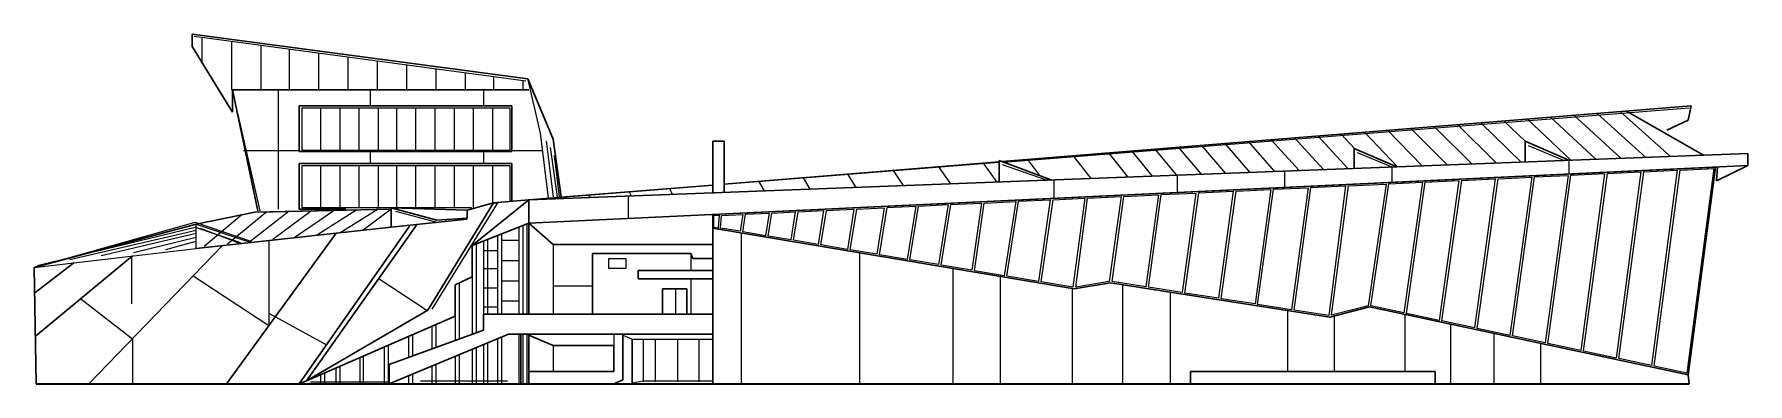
# Model space of a CAD drawing. Extents: x 77 to 1771, y 121 to 467.
import ezdxf

# ---------------------------------------------------------------- set-up
doc = ezdxf.new("R2010")
doc.units = 0
for name, color, linetype, lineweight in [('01_GROUND_CUT', 7, 'Continuous', 35), ('02_MAIN_STRUCTURE', 7, 'Continuous', 30), ('03_SECONDARY_ARCH', 8, 'Continuous', 20), ('04_FACADE_LOUVERS', 9, 'Continuous', 13), ('05_SHADING_HATCH', 9, 'Continuous', 13)]:
    doc.layers.add(name, color=color, linetype=linetype, lineweight=lineweight)

msp = doc.modelspace()

# ---------------------------------------------------------------- linework, layer by layer
at = {"layer": '01_GROUND_CUT'}
msp.add_line((79, 121), (1713, 121), dxfattribs=at)
at = {"layer": '02_MAIN_STRUCTURE'}
for p, q in [((233, 467), (565, 423)), ((233, 467), (233, 455)), ((233, 455), (273, 390)), ((273, 390), (273, 412)), ((273, 412), (566, 412)), ((273, 412), (298, 292.1)), ((565, 423), (590, 363)), ((339, 396), (549, 396)), ((339, 351), (339, 396)), ((549, 396), (549, 351)), ((1034, 340.9), (1715, 396)), ((1651, 391), (1727.4, 347.3)), ((1715, 396), (1712, 382)), ((1712, 382), (1691, 372)), ((590, 363), (598, 306)), ((748, 361), (759, 361)), ((748, 310), (748, 361)), ((759, 361), (759, 310.4)), ((1551, 361), (1594.1, 342.2)), ((1551, 340.6), (1551, 361)), ((549, 351), (339, 351)), ((339, 339), (549, 339)), ((339, 294), (339, 339)), ((549, 339), (549, 301.5)), ((566, 303), (1771, 349)), ((759, 318.6), (1031, 340.6)), ((1031, 342), (1083, 322.7)), ((1031, 320.8), (1031, 342)), ((1382, 354), (1424, 335.8)), ((1382, 334.2), (1382, 354)), ((1771, 349), (1771, 337)), ((1771, 337), (566, 280)), ((748, 288.6), (1739, 335.5)), ((1739, 335.5), (1712, 130)), ((1740, 322), (1771, 337)), ((1741, 335.6), (1740, 322)), ((566, 303), (748, 317.7)), ((749.4, 310), (748, 310)), ((237, 279), (295, 291)), ((295, 291), (430, 294)), ((385, 294), (339, 294)), ((430, 295), (475, 283)), ((505, 293), (430, 295)), ((430, 295), (430, 276)), ((531, 300), (466, 194)), ((505, 293), (531, 300)), ((505, 285), (505, 293)), ((566, 303), (510, 258)), ((531, 300), (566, 303)), ((566, 280), (566, 303)), ((748, 275), (748, 288.6)), ((77, 236), (237, 279)), ((237, 255), (430, 276)), ((339, 121), (448, 277)), ((346, 124), (455, 278)), ((430, 276), (505, 284)), ((475, 283), (505, 285)), ((510, 258), (566, 280)), ((566, 280), (590, 259)), ((566, 279), (566, 190)), ((1105, 215), (748, 275)), ((748, 275), (748, 121)), ((131, 121), (263, 257.8)), ((267, 121), (375.5, 270)), ((510, 227), (510, 258)), ((590, 259), (748, 259)), ((77.5, 211), (116, 240.6)), ((78.2, 168), (174, 247.5)), ((629, 190), (629, 250)), ((629, 250), (726, 250)), ((726, 250), (728, 245)), ((728, 245), (748, 245)), ((77, 236), (79, 121)), ((493, 219), (510, 227)), ((748, 233), (674, 233)), ((674, 233), (674, 225)), ((674, 225), (748, 225)), ((1141, 221), (1105, 215)), ((1358, 187), (1141, 221)), ((493, 188), (493, 219)), ((698, 191), (698, 215)), ((698, 215), (722, 215)), ((722, 215), (722, 191)), ((466, 194), (346, 124)), ((346, 124), (493, 188)), ((521, 174), (521, 190)), ((521, 190), (748, 190)), ((748, 190), (748, 170)), ((1397, 197), (1358, 187)), ((1712, 130), (1397, 197)), ((428, 140), (521, 174)), ((546, 170), (428, 121)), ((748, 170), (546, 170)), ((558, 169), (558, 121)), ((566, 169), (590, 159)), ((566, 169), (566, 121)), ((590, 159), (650, 159)), ((650, 159), (650, 133)), ((659, 125), (659, 169)), ((668, 165), (668, 122)), ((428, 121), (428, 140)), ((346, 124), (339, 121)), ((558, 121), (650, 121)), ((650, 133), (566, 133)), ((650, 121), (659, 125)), ((1220, 121), (1220, 133)), ((1220, 133), (1462, 133)), ((1462, 133), (1462, 121)), ((1712, 130), (1713, 121))]:
    msp.add_line(p, q, dxfattribs=at)
at = {"layer": '03_SECONDARY_ARCH'}
for p, q in [((235, 465), (563, 421)), ((243, 438), (243, 464)), ((565, 422), (577, 369)), ((342, 394), (547, 394)), ((342, 352), (342, 394)), ((547, 394), (547, 352)), ((1035.1, 340.5), (1713, 394)), ((278, 389), (300, 292.1)), ((577, 369), (585, 305)), ((583, 361), (590, 306)), ((1554, 357), (1589.5, 342.1)), ((547, 352), (342, 352)), ((587, 355), (594, 306)), ((591, 347), (596, 306)), ((759, 318.7), (1031, 340.2)), ((1385, 350), (1419.3, 335.6)), ((342, 337), (547, 337)), ((342, 295), (342, 337)), ((547, 337), (547, 301.4)), ((1034, 338), (1078.4, 322.6)), ((1452.2, 320.6), (1485.4, 322.1)), ((1485.4, 322.1), (1465.9, 183.7)), ((1468.5, 183.2), (1488.2, 322.3)), ((1488.2, 322.3), (1521.4, 323.8)), ((1521.4, 323.8), (1500.9, 176.3)), ((1503.5, 175.7), (1524.2, 324)), ((1524.2, 324), (1557.4, 325.5)), ((1557.4, 325.5), (1535.9, 168.8)), ((1538.5, 168.3), (1560.2, 325.7)), ((1560.2, 325.7), (1593.4, 327.2)), ((1593.4, 327.2), (1570.9, 161.4)), ((1573.5, 160.8), (1596.2, 327.4)), ((1596.2, 327.4), (1629.4, 329)), ((1629.4, 329), (1605.9, 154)), ((1608.5, 153.4), (1632.2, 329.1)), ((1632.2, 329.1), (1665.4, 330.7)), ((1665.4, 330.7), (1640.9, 146.5)), ((1643.5, 145.9), (1668.2, 330.8)), ((1668.2, 330.8), (1701.4, 332.4)), ((1701.4, 332.4), (1675.9, 139.1)), ((1678.5, 138.5), (1704.2, 332.5)), ((1704.2, 332.5), (1737.5, 334.1)), ((1737.5, 334.1), (1710.9, 131.6)), ((598, 306), (748, 317.8)), ((1118.2, 304.8), (1151.4, 306.3)), ((1151.4, 306.3), (1139.8, 222.2)), ((1142.5, 222.1), (1154.2, 306.5)), ((1154.2, 306.5), (1188.4, 308.1)), ((1188.4, 308.1), (1175.9, 216.9)), ((1178.5, 216.5), (1191.2, 308.2)), ((1191.2, 308.2), (1225.4, 309.8)), ((1225.4, 309.8), (1211.9, 211.3)), ((1214.5, 210.8), (1228.2, 310)), ((1228.2, 310), (1262.4, 311.6)), ((1262.4, 311.6), (1247.9, 205.6)), ((1250.5, 205.2), (1265.2, 311.7)), ((1265.2, 311.7), (1299.4, 313.3)), ((1299.4, 313.3), (1283.9, 200)), ((1286.5, 199.6), (1302.2, 313.5)), ((1302.2, 313.5), (1336.4, 315.1)), ((1336.4, 315.1), (1319.8, 194.3)), ((1322.5, 193.9), (1339.2, 315.2)), ((1339.2, 315.2), (1373.5, 316.8)), ((1373.5, 316.8), (1356.8, 188.5)), ((1359.6, 188.8), (1376.2, 317)), ((1376.2, 317), (1413.4, 318.7)), ((1413.4, 318.7), (1395.8, 198.1)), ((1398.5, 198.1), (1416.2, 318.9)), ((1416.2, 318.9), (1449.4, 320.4)), ((1449.4, 320.4), (1430.9, 191.2)), ((1433.5, 190.6), (1452.2, 320.6)), ((299, 291), (429, 294)), ((430, 295), (342, 295)), ((509.3, 295), (430, 295)), ((434, 292), (475, 281)), ((535, 300), (470, 195)), ((531, 300), (535, 300)), ((748.9, 287.8), (754.1, 288)), ((754.1, 288), (753.2, 275)), ((756.3, 287.6), (777.4, 288.6)), ((777.4, 288.6), (774.9, 271.9)), ((777.5, 271.4), (780.2, 288.8)), ((780.2, 288.8), (803.4, 289.9)), ((803.4, 289.9), (799.9, 267.6)), ((802.5, 267.2), (806.2, 290)), ((806.2, 290), (829.4, 291.1)), ((829.4, 291.1), (824.9, 263.4)), ((827.5, 263), (832.2, 291.2)), ((832.2, 291.2), (857.4, 292.4)), ((857.4, 292.4), (851.9, 258.9)), ((854.6, 258.5), (860.2, 292.6)), ((860.2, 292.6), (887.4, 293.9)), ((887.4, 293.9), (880.9, 254)), ((883.5, 253.6), (890.2, 294)), ((890.2, 294), (917.4, 295.3)), ((917.4, 295.3), (909.9, 249.2)), ((912.5, 248.7), (920.2, 295.4)), ((920.2, 295.4), (948.4, 296.7)), ((948.4, 296.7), (939.9, 244.1)), ((942.5, 243.7), (951.2, 296.9)), ((951.2, 296.9), (980.4, 298.3)), ((980.4, 298.3), (970.9, 238.9)), ((973.5, 238.5), (983.2, 298.4)), ((983.2, 298.4), (1013.4, 299.8)), ((1013.4, 299.8), (1003.9, 233.4)), ((1006.5, 232.9), (1016.2, 299.9)), ((1016.2, 299.9), (1047.4, 301.4)), ((1047.4, 301.4), (1035.9, 228)), ((1038.5, 227.5), (1050.2, 301.6)), ((1050.2, 301.6), (1081.4, 303)), ((1081.4, 303), (1069.9, 222.3)), ((1072.5, 221.8), (1084.2, 303.2)), ((1084.2, 303.2), (1115.5, 304.6)), ((1115.5, 304.6), (1103.8, 216.6)), ((1106.6, 216.6), (1118.2, 304.8)), ((77, 236), (236, 281)), ((80, 238), (236, 276)), ((236, 281), (291, 262)), ((236, 276), (281, 261)), ((237, 255), (237, 279)), ((237, 279), (291, 261)), ((241, 275), (281, 260)), ((475, 281), (505, 284)), ((556, 276.1), (556, 190)), ((560, 277.6), (560, 190)), ((564, 279.2), (564, 190)), ((748.9, 275.7), (748.9, 287.8)), ((753.2, 275), (748.9, 275.7)), ((755.4, 275.1), (756.3, 287.6)), ((774.9, 271.9), (755.4, 275.1)), ((799.9, 267.6), (777.5, 271.4)), ((77, 236), (237, 255)), ((514, 259.6), (514, 171.4)), ((521, 262.3), (521, 190)), ((525, 263.9), (525, 190)), ((535, 267.8), (535, 190)), ((539, 269.4), (539, 190)), ((590, 259), (590, 190)), ((824.9, 263.4), (802.5, 267.2)), ((851.9, 258.9), (827.5, 263)), ((880.9, 254), (854.6, 258.5)), ((726, 250), (726, 233)), ((909.9, 249.2), (883.5, 253.6)), ((939.9, 244.1), (912.5, 248.7)), ((970.9, 238.9), (942.5, 243.7)), ((1003.9, 233.4), (973.5, 238.5)), ((497, 220.9), (497, 165.2)), ((510, 227), (510, 170)), ((726, 225), (726, 191)), ((1035.9, 228), (1006.5, 232.9)), ((1069.9, 222.3), (1038.5, 227.5)), ((1103.8, 216.6), (1072.5, 221.8)), ((1139.8, 222.2), (1106.6, 216.6)), ((1175.9, 216.9), (1142.5, 222.1)), ((711, 214), (711, 191)), ((1211.9, 211.3), (1178.5, 216.5)), ((1247.9, 205.6), (1214.5, 210.8)), ((1283.9, 200), (1250.5, 205.2)), ((493, 188), (493, 163.8)), ((1319.8, 194.3), (1286.5, 199.6)), ((1356.8, 188.5), (1322.5, 193.9)), ((1395.8, 198.1), (1359.6, 188.8)), ((1430.9, 191.2), (1398.5, 198.1)), ((1465.9, 183.7), (1433.5, 190.6)), ((451, 169.7), (451, 148.4)), ((470, 178), (470, 155.4)), ((474, 179.7), (474, 156.8)), ((556, 170), (556, 121)), ((560, 170), (560, 121)), ((564, 170), (564, 121)), ((1500.9, 176.3), (1468.5, 183.2)), ((1535.9, 168.8), (1503.5, 175.7)), ((423, 157.5), (423, 121)), ((427, 159.3), (427, 121)), ((447, 168), (447, 146.9)), ((510, 155.1), (510, 121)), ((514, 156.7), (514, 121)), ((521, 159.6), (521, 121)), ((525, 161.3), (525, 121)), ((535, 165.4), (535, 121)), ((539, 167.1), (539, 121)), ((590, 159), (590, 133)), ((650, 169), (650, 159)), ((659, 169), (668, 165)), ((668, 165), (748, 165)), ((679, 165), (679, 123)), ((1570.9, 161.4), (1538.5, 168.3)), ((1605.9, 154), (1573.5, 160.8)), ((1640.9, 146.5), (1608.5, 153.4)), ((375, 136.6), (375, 121)), ((379, 138.4), (379, 121)), ((399, 147.1), (399, 121)), ((402, 148.4), (402, 121)), ((470, 138.4), (470, 121)), ((474, 140.1), (474, 121)), ((493, 148), (493, 121)), ((497, 149.7), (497, 121)), ((1675.9, 139.1), (1643.5, 145.9)), ((1710.9, 131.6), (1678.5, 138.5)), ((360, 130.1), (360, 121)), ((364, 131.8), (364, 121)), ((447, 128.9), (447, 121)), ((451, 130.6), (451, 121)), ((668, 122), (679, 124)), ((679, 124), (748, 124))]:
    msp.add_line(p, q, dxfattribs=at)
at = {"layer": '04_FACADE_LOUVERS'}
for p, q in [((272, 459.8), (272, 412)), ((301, 455.9), (301, 412)), ((329, 452.2), (329, 412)), ((358, 448.3), (358, 412)), ((387, 444.5), (387, 412)), ((416, 440.6), (416, 412)), ((445, 436.7), (445, 412)), ((474, 432.9), (474, 412)), ((503, 429), (503, 412)), ((531, 425.3), (531, 412)), ((560, 421.4), (560, 412)), ((360, 394), (360, 352)), ((379, 394), (379, 352)), ((398, 394), (398, 352)), ((417, 394), (417, 352)), ((435, 394), (435, 352)), ((454, 394), (454, 352)), ((473, 394), (473, 352)), ((492, 394), (492, 352)), ((511, 394), (511, 352)), ((530, 394), (530, 352)), ((1645, 390.5), (1694.8, 346.1)), ((1438, 373.7), (1473.7, 337.6)), ((1461, 375.6), (1498.1, 338.6)), ((1484, 377.5), (1522.6, 339.5)), ((1507, 379.3), (1547.1, 340.5)), ((1530, 381.2), (1551.3, 360.9)), ((1553, 383.1), (1596.2, 342.3)), ((1576, 384.9), (1620.8, 343.3)), ((1599, 386.8), (1645.5, 344.2)), ((1622, 388.6), (1670.1, 345.1)), ((1231, 356.9), (1254.7, 329.3)), ((1254, 358.8), (1278.9, 330.2)), ((1277, 360.7), (1303.1, 331.1)), ((1300, 362.5), (1327.4, 332.1)), ((1323, 364.4), (1351.7, 333)), ((1346, 366.3), (1376.1, 333.9)), ((1369, 368.1), (1382.6, 353.7)), ((1392, 370), (1424.8, 335.8)), ((1415, 371.9), (1449.2, 336.7)), ((1015, 339.4), (1028.5, 320.7)), ((1059, 343), (1070.7, 327.3)), ((1104, 346.6), (1121.4, 324.2)), ((1139, 349.5), (1158, 325.6)), ((1162, 351.3), (1182.1, 326.5)), ((1185, 353.2), (1206.3, 327.4)), ((1208, 355.1), (1230.5, 328.4)), ((360, 337), (360, 295)), ((379, 337), (379, 295)), ((398, 337), (398, 295)), ((417, 337), (417, 295)), ((435, 337), (435, 295)), ((454, 337), (454, 295)), ((473, 337), (473, 295)), ((492, 337), (492, 295)), ((511, 337), (511, 295.4)), ((530, 337), (530, 299.8)), ((837, 325), (843.9, 313.6)), ((881, 328.5), (889.3, 315.3)), ((926, 332.2), (936, 317.1)), ((971, 335.8), (982.7, 318.9)), ((625, 307.8), (626.2, 305.3)), ((665, 311), (667.1, 306.9)), ((705, 314.3), (708, 308.4)), ((793, 321.4), (798.5, 311.9)), ((282.1, 288.3), (245, 256.8)), ((307, 291.3), (268, 259.2)), ((329, 291.8), (290, 261.5)), ((351, 292.2), (313, 263.9)), ((374, 292.8), (335, 266.2)), ((396, 293.2), (357, 268.4)), ((417, 293.7), (380, 270.8)), ((430, 294), (402, 273.1)), ((112, 244), (237, 273)), ((143, 248), (237, 270)), ((175, 251), (237, 266)), ((207, 254), (237, 262)), ((540, 263), (556, 263)), ((522, 253), (535, 253)), ((540, 243), (556, 243)), ((522, 235), (535, 235)), ((540, 223), (556, 223)), ((522, 216), (535, 216)), ((522, 197), (535, 197)), ((540, 203), (556, 203)), ((350, 123), (428, 123)), ((459, 124), (545, 124))]:
    msp.add_line(p, q, dxfattribs=at)
at = {"layer": '05_SHADING_HATCH'}
for p, q in [((318, 411), (318, 294)), ((409, 411), (409, 397)), ((521, 411), (521, 397)), ((284, 352), (338, 352)), ((409, 350), (409, 340)), ((521, 350), (521, 340)), ((549, 352), (579, 352)), ((1594, 342.2), (1594, 328.6)), ((1085, 322.8), (1085, 304.6)), ((1207, 327.5), (1207, 310.3)), ((1313, 331.5), (1313, 315.3)), ((1419, 335.6), (1419, 320.3)), ((664, 306.7), (664, 284.6)), ((309, 262.8), (309, 178.7)), ((776, 269.9), (776, 121)), ((173, 247.4), (173, 200)), ((645, 245), (662, 245)), ((645, 235), (645, 245)), ((662, 245), (662, 235)), ((893, 250.2), (893, 121)), ((234, 227.7), (309, 178.7)), ((418, 225), (465, 193.7)), ((662, 235), (645, 235)), ((985, 234.8), (985, 121)), ((1032, 226.9), (1032, 121)), ((123, 205), (174, 165.6)), ((590, 218), (629, 218)), ((1103, 214.9), (1103, 121)), ((1153, 218.7), (1153, 121)), ((1200, 211.4), (1200, 121)), ((309, 191), (366, 159.6)), ((1316, 193.2), (1316, 133)), ((1362, 187.6), (1362, 133)), ((1432, 189.2), (1432, 133)), ((1477, 179.6), (1477, 121)), ((1520, 170.4), (1520, 121)), ((174, 165.6), (174, 121)), ((691, 165), (691, 123)), ((713, 165), (713, 123)), ((734, 165), (734, 123)), ((1566, 160.7), (1566, 121))]:
    msp.add_line(p, q, dxfattribs=at)

doc.saveas('drawing.dxf')
